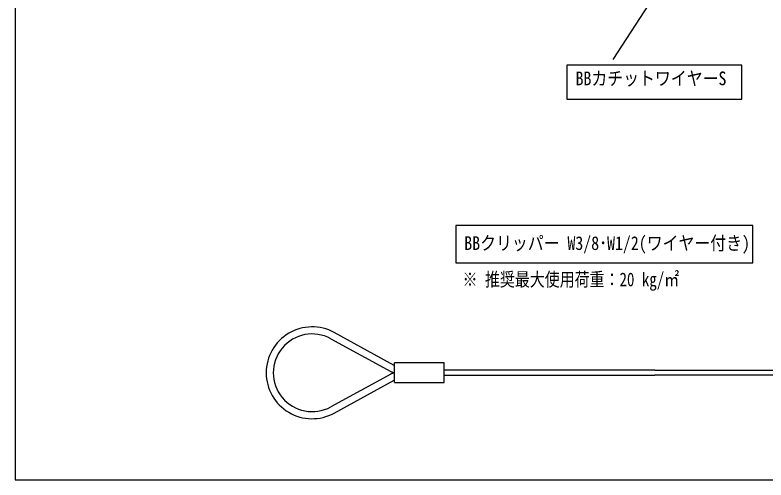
# Model space of a CAD drawing. Units: millimetres on the paper. Extents: x -3.97 to 3.97, y -2.75 to 2.75.
# Drawn here: x -3.97 to -0.977, y -2.745 to -0.891 of the extents above; entities that cross this region are included whole.
import ezdxf
from ezdxf.enums import TextEntityAlignment as Align

# ---------------------------------------------------------------- set-up
doc = ezdxf.new("R2010")
doc.units = ezdxf.units.MM
doc.header["$LTSCALE"] = 0.03
doc.layers.add('0-0_文字･図枠･寸法', color=7, linetype='Continuous')
doc.layers.add('0-1_BBクリッパー', color=7, linetype='Continuous')
doc.styles.add('ＭＳ ゴシック', font='')
doc.styles.get('ＭＳ ゴシック').set_extended_font_data('MS Gothic')

msp = doc.modelspace()

# ---------------------------------------------------------------- linework, layer by layer
at = {"layer": '0-0_文字･図枠･寸法'}
for p, q in [((-1.26825, -0.57624), (-1.58685, -1.06776)), ((-3.96983, -2.7451), (3.96983, -2.7451))]:
    msp.add_line(p, q, dxfattribs=at)
msp.add_lwpolyline([(3.96983, 2.7451), (-3.96983, 2.7451), (-3.96983, -2.7451)], dxfattribs=at)
for points in [[(-1.7708, -1.09019), (-1.7708, -1.22609), (-1.07343, -1.22609), (-1.07343, -1.09019)], [(-2.21224, -1.72953), (-2.21224, -1.87929), (-1.02921, -1.87929), (-1.02921, -1.72953)]]:
    msp.add_lwpolyline(points, close=True, dxfattribs=at)
at = {"layer": '0-1_BBクリッパー'}
for p, q in [((-2.71107, -2.1817), (-2.4716, -2.31276)), ((-2.45808, -2.28806), (-2.69755, -2.157)), ((-2.4569, -2.28806), (-2.45808, -2.28806)), ((-2.25981, -2.2783), (-2.4569, -2.2783)), ((-2.4569, -2.35573), (-2.4569, -2.2783)), ((-2.25981, -2.35573), (-2.25981, -2.2783)), ((-2.4716, -2.32249), (-2.71107, -2.45355)), ((-2.45808, -2.31621), (-2.4569, -2.31621)), ((-2.4569, -2.31903), (-2.45808, -2.31903)), ((-1.42005, -2.30646), (-2.25981, -2.30646)), ((-2.25981, -2.32757), (-1.42005, -2.32757)), ((-1.42005, -2.30646), (-0.58029, -2.30646)), ((-0.58029, -2.32757), (-1.42005, -2.32757)), ((-2.69755, -2.47824), (-2.45808, -2.34718)), ((-2.45808, -2.34718), (-2.4569, -2.34718)), ((-2.4569, -2.35573), (-2.25981, -2.35573))]:
    msp.add_line(p, q, dxfattribs=at)
for centre, radius, start, end in [((-2.78546, -2.31762), 0.18311, 61.30861, 180), ((-2.78546, -2.31762), 0.15495, 61.30861, 298.69139), ((-2.78546, -2.31762), 0.18311, 180, 298.69139), ((-2.45808, -2.28806), 0.02815, 241.30862, 270), ((-2.45808, -2.34718), 0.02815, 90, 118.69138)]:
    msp.add_arc(centre, radius, start, end, dxfattribs=at)

# ---------------------------------------------------------------- texts
at = {"layer": '0-0_文字･図枠･寸法', "style": 'ＭＳ ゴシック'}
for s, width, p in [('BBカチットワイヤーS', 0.85, (-1.73553, -1.18718)), ('BBクリッパー W3/8･W1/2(ワイヤー付き)', 0.85, (-2.17916, -1.8441)), ('※ 推奨最大使用荷重：20 kg/㎡', 0.8, (-2.18603, -1.98887))]:
    msp.add_text(s, height=0.05461, dxfattribs=dict(at, width=width)).set_placement(p, align=Align.BOTTOM_LEFT)

doc.saveas('drawing.dxf')
